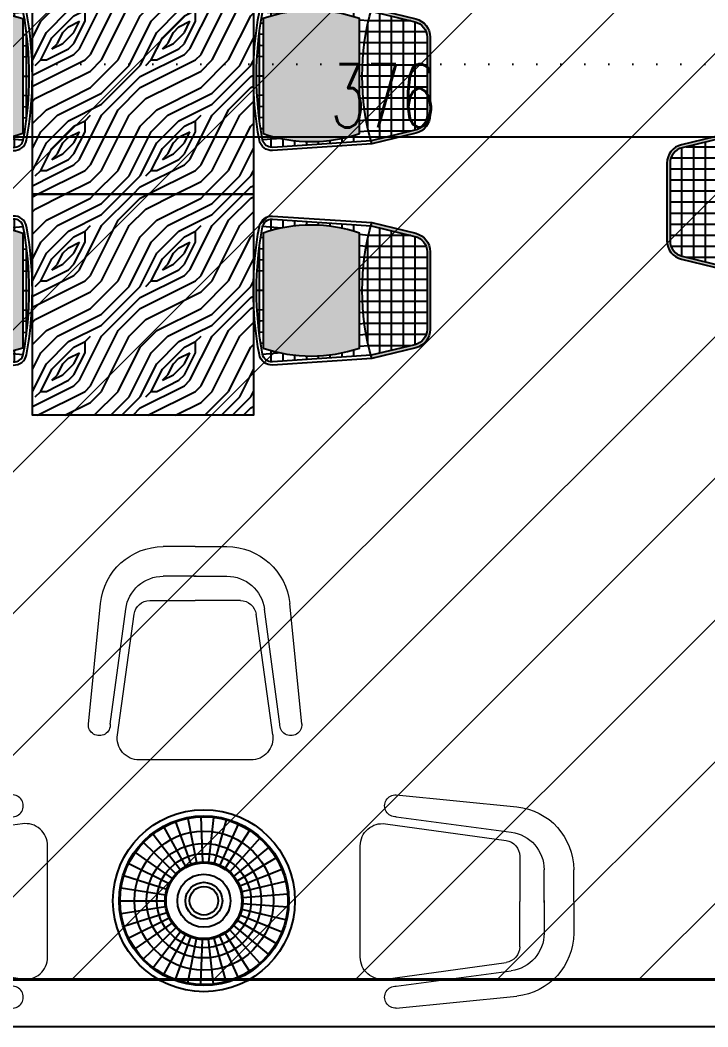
# Model space of a CAD drawing. Header units: millimetres. Extents: x 567392 to 582402, y 4512800 to 4518063.
# Drawn here: x 575726.6 to 575944.4, y 4512961.5 to 4513280.5 of the extents above; entities that cross this region are included whole.
import ezdxf

# ---------------------------------------------------------------- set-up
doc = ezdxf.new("R2010")
doc.units = ezdxf.units.MM
doc.linetypes.add('DOT', pattern=[0.25, 0, -0.25])
for name, color, linetype, lineweight in [('A-STRC-01', 2, 'Continuous', 40), ('a_8', 8, 'Continuous', 0), ('estofado', 7, 'Continuous', 25), ('PENCERE', 140, 'Continuous', 25)]:
    doc.layers.add(name, color=color, linetype=linetype, lineweight=lineweight)
for name, color, linetype in [('a_dim', 1, 'Continuous'), ('ELK', 40, 'Continuous'), ('MOB', 43, 'Continuous'), ('TAR', 9, 'Continuous')]:
    doc.layers.add(name, color=color, linetype=linetype)
doc.layers.add('tefris', color=7, linetype='Continuous', lineweight=13, true_color=0x474747)
doc.styles.add('OLCU', font='SIMPLEX.shx', dxfattribs={"width": 0.65})
doc.dimstyles.new('OLCU-İC', dxfattribs={"dimtxt": 20, "dimasz": 10, "dimexe": 12, "dimexo": 10, "dimgap": 3, "dimtad": 1, "dimdec": 0, "dimdsep": 46, "dimtxsty": 'OLCU', "dimblk": 'ARCHTICK', "dimcen": 2, "dimdle": 8, "dimclrd": 73, "dimclre": 1, "dimclrt": 1, "dimadec": 0, "dimazin": 0, "dimtfac": 1, "dimtdec": 0, "dimtix": 1, "dimtmove": 2, "dimatfit": 3, "dimldrblk": 'DOT', "dimfxl": 100, "dimfxlon": 1, "dimtvp": 1, "dimtolj": 1, "dimlwd": -1, "dimlwe": 0, "dimarcsym": 0})

# ---------------------------------------------------------------- blocks, each defined once
blk = doc.blocks.new('_ArchTick')
at = {"const_width": 0.15}
blk.add_lwpolyline([(-0.5, -0.5), (0.5, 0.5)], dxfattribs=at)
blk = doc.blocks.new('*D85')
at = {"layer": 'a_dim', "color": 1, "lineweight": 0, "transparency": 16777216}
for p, q in [((575653.65, 4513276.52), (575653.65, 4513231.53)), ((576029.65, 4513276.52), (576029.65, 4513231.53))]:
    blk.add_line(p, q, dxfattribs=at)
at = {"layer": 'a_dim', "color": 73, "transparency": 16777216}
blk.add_line((575645.65, 4513243.53), (576037.65, 4513243.53), dxfattribs=at)
at = {"layer": 'Defpoints', "color": 0, "transparency": 16777216}
for p in [(575653.65, 4513286.52), (576029.65, 4513286.52), (576029.65, 4513243.53)]:
    blk.add_point(p, dxfattribs=at)
at = {"layer": 'a_dim', "color": 73, "transparency": 16777216, "xscale": 10, "yscale": 10, "zscale": 10, "rotation": 180}
blk.add_blockref('_ArchTick', (575653.65, 4513243.53), dxfattribs=at)
at = {"layer": 'a_dim', "color": 73, "transparency": 16777216, "xscale": 10, "yscale": 10, "zscale": 10}
blk.add_blockref('_ArchTick', (576029.65, 4513243.53), dxfattribs=at)
at = {"layer": 'a_dim', "color": 3, "transparency": 16777216, "insert": (575841.65, 4513256.53), "char_height": 20, "attachment_point": 5, "style": 'OLCU'}
blk.add_mtext('\\A1;376', dxfattribs=at)
blk = doc.blocks.new('_Dot')
at = {"color": 0, "linetype": 'ByBlock', "lineweight": -2}
blk.add_line((-0.5, 0), (-1, 0), dxfattribs=at)
at = {"color": 0, "linetype": 'ByBlock', "const_width": 0.5}
blk.add_lwpolyline([(-0.25, 0, 1), (0.25, 0, 1)], format="xyb", close=True, dxfattribs=at)
blk = doc.blocks.new('Banqueta Banc May')
at = {"layer": 'estofado'}
h = blk.add_hatch(color=256, dxfattribs=at)
h.set_gradient(color1=(203, 207, 210), one_color=1, tint=1, name='CYLINDER')
h.paths.add_polyline_path([(0.123, -0.01, -0.345989), (0.1716, -0.0482), (0.2052, -0.1866), (0.2053, -0.1878, 0.00324), (0.2152, -0.185), (0.1813, -0.0458, 0.345989), (0.123, 0), (-0.123, 0, 0.345989), (-0.1813, -0.0458), (-0.2152, -0.185, 0.00324), (-0.2053, -0.1878), (-0.2052, -0.1866), (-0.1716, -0.0482, -0.345989), (-0.123, -0.01)])
h = blk.add_hatch(color=256, dxfattribs=at)
h.set_gradient(color1=(203, 207, 210), one_color=1, tint=1, name='CYLINDER')
h.paths.add_polyline_path([(0.123, -0.01, -0.345989), (0.1716, -0.0482), (0.2052, -0.1866), (0.2053, -0.1878, 0.00324), (0.2152, -0.185), (0.1813, -0.0458, 0.345989), (0.123, 0), (-0.123, 0, 0.345989), (-0.1813, -0.0458), (-0.2152, -0.185, 0.00324), (-0.2053, -0.1878), (-0.2052, -0.1866), (-0.1716, -0.0482, -0.345989), (-0.123, -0.01)])
h = blk.add_hatch(color=256, dxfattribs=at)
h.set_gradient(color1=(225, 227, 229), one_color=1, tint=1, name='CURVED')
h.paths.add_polyline_path([(0.1821, -0.5295, 0.167263), (0.1821, -0.2239), (-0.1821, -0.2239, 0.167263), (-0.1821, -0.5295)])
for p, q in [((-0.1398, -0.0129), (-0.1398, -0.2025)), ((-0.1049, -0.01), (-0.1049, -0.208)), ((-0.0699, -0.01), (-0.0699, -0.2119)), ((-0.035, -0.01), (-0.035, -0.215)), ((0, -0.01), (0, -0.215)), ((0.035, -0.01), (0.035, -0.215)), ((0.0699, -0.01), (0.0699, -0.2119)), ((0.1049, -0.01), (0.1049, -0.208)), ((0.1398, -0.0129), (0.1398, -0.2025)), ((-0.1748, -0.0611), (-0.1748, -0.1954)), ((-0.1714, -0.0473), (0.1714, -0.0473)), ((0.1748, -0.0611), (0.1748, -0.1954)), ((-0.1805, -0.0847), (0.1805, -0.0847)), ((-0.1896, -0.1222), (0.1896, -0.1222)), ((-0.1987, -0.1596), (0.1987, -0.1596)), ((-0.1748, -0.1954), (-0.1771, -0.2239)), ((-0.1673, -0.197), (0.1673, -0.197)), ((-0.1398, -0.2025), (-0.1416, -0.2239)), ((-0.1049, -0.208), (-0.1062, -0.2239)), ((-0.0699, -0.2119), (-0.0709, -0.2239)), ((-0.035, -0.215), (-0.0357, -0.2239)), ((0, -0.215), (0, -0.2239)), ((0.035, -0.215), (0.0357, -0.2239)), ((0.0699, -0.2119), (0.0709, -0.2239)), ((0.1049, -0.208), (0.1062, -0.2239)), ((0.1398, -0.2025), (0.1416, -0.2239)), ((0.1748, -0.1954), (0.1771, -0.2239)), ((-0.2089, -0.2414), (-0.1877, -0.2414)), ((0.1877, -0.2414), (0.2089, -0.2414)), ((-0.2114, -0.2789), (-0.1973, -0.2789)), ((0.1973, -0.2789), (0.2114, -0.2789)), ((-0.2138, -0.3163), (-0.2037, -0.3163)), ((0.2037, -0.3163), (0.2138, -0.3163)), ((-0.2163, -0.3537), (-0.2071, -0.3537)), ((0.2071, -0.3537), (0.2163, -0.3537)), ((-0.2188, -0.3912), (-0.2074, -0.3912)), ((0.2074, -0.3912), (0.2188, -0.3912)), ((-0.2213, -0.4286), (-0.2048, -0.4286)), ((0.2048, -0.4286), (0.2213, -0.4286)), ((-0.2238, -0.466), (-0.1991, -0.466)), ((-0.1977, -0.4725), (-0.2026, -0.5311)), ((0.1977, -0.4725), (0.2026, -0.5311)), ((0.1991, -0.466), (0.2238, -0.466)), ((-0.226, -0.5034), (-0.1902, -0.5034)), ((0.1902, -0.5034), (0.226, -0.5034)), ((-0.1669, -0.5295), (-0.1676, -0.5371)), ((-0.1411, -0.5409), (0.1411, -0.5409)), ((-0.1315, -0.5295), (-0.1326, -0.5419)), ((-0.0962, -0.5295), (-0.0976, -0.5456)), ((-0.061, -0.5295), (-0.0626, -0.5482)), ((0, -0.5295), (0, -0.55)), ((0.061, -0.5295), (0.0626, -0.5482)), ((0.0962, -0.5295), (0.0976, -0.5456)), ((0.1315, -0.5295), (0.1326, -0.5419)), ((0.1669, -0.5295), (0.1676, -0.5371))]:
    blk.add_line(p, q, dxfattribs=at)
for points in [[(0.236, -0.4991), (0.2152, -0.185), (0.1813, -0.0458, 0.345989), (0.123, 0), (-0.123, 0, 0.345989), (-0.1813, -0.0458), (-0.2152, -0.185), (-0.236, -0.4991, 0.379693), (-0.2034, -0.5411, 0.092971), (0.2034, -0.5411, 0.379693)], [(0.226, -0.4998), (0.2052, -0.1866), (0.1716, -0.0482, 0.345989), (0.123, -0.01), (-0.123, -0.01, 0.345989), (-0.1716, -0.0482), (-0.2052, -0.1866), (-0.226, -0.4998, 0.379693), (-0.2016, -0.5313, 0.092971), (0.2016, -0.5313, 0.379693)], [(-0.1821, -0.5295, -0.167263), (-0.1821, -0.2239), (0.1821, -0.2239, -0.167263), (0.1821, -0.5295)]]:
    blk.add_lwpolyline(points, format="xyb", close=True, dxfattribs=at)
blk.add_arc((0, 0.5729), 0.7879, 254.1516, 285.8484, dxfattribs=at)
blk = doc.blocks.new('KLA')
at = {"layer": 'tefris'}
for p, q in [((0, 0.676), (-0.1007, 0.676)), ((0, 0.676), (0.1007, 0.676)), ((0.003, 0.5823), (-0.1008, 0.5823)), ((-0.003, 0.5823), (0.1008, 0.5823)), ((-0.338, 0.114), (-0.2997, 0.496)), ((-0.1436, 0.505), (0, 0.505)), ((0.1436, 0.505), (0, 0.505)), ((0.338, 0.114), (0.2997, 0.496)), ((-0.2686, 0.114), (-0.2198, 0.4783)), ((-0.246, 0.0796), (-0.1931, 0.4618)), ((0.246, 0.0796), (0.1931, 0.4618)), ((0.2686, 0.114), (0.2198, 0.4783)), ((-0.1767, 0), (0.1767, 0))]:
    blk.add_line(p, q, dxfattribs=at)
for centre, radius, start, end in [((-0.1007, 0.476), 0.2, 90, 174.2721), ((0.1007, 0.476), 0.2, 5.7279, 90), ((-0.1008, 0.4623), 0.12, 90, 172.3616), ((0.1008, 0.4623), 0.12, 7.6384, 90), ((-0.1436, 0.455), 0.05, 90, 172.113), ((0.1436, 0.455), 0.05, 7.887, 90), ((-0.3033, 0.1119), 0.0348, 176.4222, 3.5778), ((0.3033, 0.1119), 0.0348, 176.4222, 3.5778), ((-0.1767, 0.07), 0.07, 172.113, 270), ((0.1767, 0.07), 0.07, 270, 7.887)]:
    blk.add_arc(centre, radius, start, end, dxfattribs=at)
blk = doc.blocks.new('4348-16')
at = {"layer": 'MOB'}
blk.add_circle((0, 0), 44.5, dxfattribs=at)
at = {"layer": 'TAR'}
for p, q in [((-6.26, 40.52), (-2.9, 18.78)), ((0, 41), (0, 19)), ((6.26, 40.52), (2.9, 18.78)), ((-18.19, 36.74), (-8.43, 17.03)), ((-12.37, 39.09), (-5.73, 18.11)), ((12.37, 39.09), (5.73, 18.11)), ((18.19, 36.74), (8.43, 17.03)), ((-28.43, 29.54), (-13.18, 13.69)), ((-23.59, 33.54), (-10.93, 15.54)), ((23.59, 33.54), (10.93, 15.54)), ((28.43, 29.54), (13.18, 13.69)), ((-32.61, 24.86), (-15.11, 11.52)), ((32.61, 24.86), (15.11, 11.52)), ((-36.02, 19.59), (-16.69, 9.08)), ((36.02, 19.59), (16.69, 9.08)), ((-38.59, 13.86), (-17.88, 6.42)), ((38.59, 13.86), (17.88, 6.42)), ((-40.25, 7.81), (-18.65, 3.62)), ((40.25, 7.81), (18.65, 3.62)), ((-40.97, 1.57), (-18.99, 0.73)), ((40.97, 1.57), (18.99, 0.73)), ((-40.73, -4.7), (-18.87, -2.18)), ((40.73, -4.7), (18.87, -2.18)), ((-39.53, -10.86), (-18.32, -5.03)), ((-37.41, -16.77), (-17.34, -7.77)), ((37.41, -16.77), (17.34, -7.77)), ((39.53, -10.86), (18.32, -5.03)), ((-34.41, -22.29), (-15.95, -10.33)), ((-30.61, -27.28), (-14.18, -12.64)), ((-26.09, -31.63), (-12.09, -14.66)), ((26.09, -31.63), (12.09, -14.66)), ((30.61, -27.28), (14.18, -12.64)), ((34.41, -22.29), (15.95, -10.33)), ((-20.95, -35.24), (-9.71, -16.33)), ((-15.33, -38.03), (-7.1, -17.62)), ((-9.34, -39.92), (-4.33, -18.5)), ((-3.14, -40.88), (-1.45, -18.94)), ((3.14, -40.88), (1.45, -18.94)), ((9.34, -39.92), (4.33, -18.5)), ((15.33, -38.03), (7.1, -17.62)), ((20.95, -35.24), (9.71, -16.33))]:
    blk.add_line(p, q, dxfattribs=at)
for radius in [41.5, 41, 34, 28, 23, 19, 18.5, 13, 9, 7]:
    blk.add_circle((0, 0), radius, dxfattribs=at)

msp = doc.modelspace()

# ---------------------------------------------------------------- hatches: boundary and pattern name
at = {"layer": 'a_8'}
h = msp.add_hatch(dxfattribs=at)
h.set_pattern_fill('ANSI31', color=256, scale=10, angle=-63.73146)
h.set_pattern_definition([(45, (575366.675, 4512555.28), (-22.45064, 22.45064), [])])
h.paths.add_polyline_path([(575653.65, 4512976.516), (576891.65, 4512976.516), (576891.65, 4513286.52), (575653.65, 4513286.52)])
at = {"layer": 'tefris', "linetype": 'Continuous', "lineweight": 25}
h = msp.add_hatch(dxfattribs=at)
h.set_pattern_fill('WOODFACE', color=35, scale=35, style=0, pattern_type=2)
h.set_pattern_definition([(360, (573283.114, 4518797.873), (35, 35), [1.75, -33.25]), (90, (573297.114, 4518810.123), (-35, 35), [3.5, -31.5]), (45, (573290.114, 4518806.623), (2e-14, 35), [2.4745, -7.4235, 2.4745, -4.949, 17.325, -14.850975]), (45, (573281.364, 4518796.123), (2e-14, 35), [2.47485, -4.9497, 2.47485, -39.59807]), (45, (573293.614, 4518799.623), (2e-14, 35), [2.47485, -47.02262]), (45, (573297.114, 4518797.873), (2e-14, 35), [2.47485, -47.02262]), (45, (573291.864, 4518801.373), (2e-14, 35), [2.47485, -47.02262]), (45, (573290.114, 4518803.123), (2e-14, 35), [4.9497, -44.54777]), (45, (573298.864, 4518829.373), (2e-14, 35), [4.9497, -44.54777]), (45, (573286.614, 4518804.873), (2e-14, 35), [9.8994, -39.59807]), (45, (573284.864, 4518806.623), (2e-14, 35), [9.8994, -39.59807]), (45, (573307.614, 4518817.123), (2e-14, 35), [9.8994, -39.59807]), (45, (573283.114, 4518810.123), (2e-14, 35), [7.42462, -42.07285]), (45, (573276.114, 4518815.373), (2e-14, 35), [7.42462, -42.07285]), (45, (573279.614, 4518811.873), (2e-14, 35), [7.42462, -42.07285]), (45, (573302.364, 4518822.373), (2e-14, 35), [12.37437, -37.1231]), (45, (573298.864, 4518824.123), (2e-14, 35), [12.37437, -37.1231]), (45, (573302.364, 4518815.373), (2e-14, 35), [17.32412, -32.17336]), (26.56505, (573286.614, 4518801.373), (35, 1e-08), [3.91312, -74.34926]), (26.56505, (573293.614, 4518811.873), (35, 1e-08), [3.91312, -74.34926]), (26.56505, (573291.864, 4518808.373), (35, 1e-08), [3.91312, -74.34926]), (26.56505, (573284.864, 4518797.873), (35, 1e-08), [7.82624, -70.43614]), (26.56505, (573291.864, 4518813.623), (35, 1e-08), [11.73936, -66.52302]), (26.56505, (573288.364, 4518815.373), (35, 1e-08), [15.65248, -62.6099]), (26.56505, (573284.864, 4518817.123), (35, 1e-08), [15.65248, -62.6099]), (26.56505, (573279.614, 4518827.623), (35, 1e-08), [15.65248, -62.6099]), (26.56505, (573279.614, 4518824.123), (35, 1e-08), [19.5656, -58.69678]), (26.56505, (573281.364, 4518820.623), (35, 1e-08), [19.5656, -58.69678]), (63.43495, (573293.614, 4518806.623), (2e-09, 35), [3.91312, -74.34926]), (63.43495, (573288.364, 4518803.123), (2e-09, 35), [3.91312, -74.34926]), (63.43495, (573283.114, 4518797.873), (2e-09, 35), [7.82624, -70.43614]), (63.43495, (573293.614, 4518803.123), (2e-09, 35), [7.82624, -70.43614]), (63.43495, (573279.614, 4518796.123), (2e-09, 35), [11.73936, -66.52302]), (63.43495, (573276.114, 4518796.123), (2e-09, 35), [15.65248, -62.6099]), (63.43495, (573307.614, 4518797.873), (2e-09, 35), [15.65248, -62.6099]), (63.43495, (573295.364, 4518801.373), (2e-09, 35), [15.65248, -62.6099]), (63.43495, (573302.364, 4518797.873), (2e-09, 35), [19.5656, -58.69678]), (63.43495, (573298.864, 4518799.623), (2e-09, 35), [19.5656, -58.69678])])
h.paths.add_polyline_path([(575800.47, 4513295.35), (575730.471, 4513295.347), (575730.471, 4513225.347), (575800.47, 4513225.35)])
h = msp.add_hatch(dxfattribs=at)
h.set_pattern_fill('WOODFACE', color=35, scale=35, style=0, pattern_type=2)
h.set_pattern_definition([(360, (573283.114, 4518727.873), (35, 35), [1.75, -33.25]), (90, (573297.114, 4518740.123), (-35, 35), [3.5, -31.5]), (45, (573290.114, 4518736.623), (2e-14, 35), [2.4745, -7.4235, 2.4745, -4.949, 17.325, -14.850975]), (45, (573281.364, 4518726.123), (2e-14, 35), [2.47485, -4.9497, 2.47485, -39.59807]), (45, (573293.614, 4518729.623), (2e-14, 35), [2.47485, -47.02262]), (45, (573297.114, 4518727.873), (2e-14, 35), [2.47485, -47.02262]), (45, (573291.864, 4518731.373), (2e-14, 35), [2.47485, -47.02262]), (45, (573290.114, 4518733.123), (2e-14, 35), [4.9497, -44.54777]), (45, (573298.864, 4518759.373), (2e-14, 35), [4.9497, -44.54777]), (45, (573286.614, 4518734.873), (2e-14, 35), [9.8994, -39.59807]), (45, (573284.864, 4518736.623), (2e-14, 35), [9.8994, -39.59807]), (45, (573307.614, 4518747.123), (2e-14, 35), [9.8994, -39.59807]), (45, (573283.114, 4518740.123), (2e-14, 35), [7.42462, -42.07285]), (45, (573276.114, 4518745.373), (2e-14, 35), [7.42462, -42.07285]), (45, (573279.614, 4518741.873), (2e-14, 35), [7.42462, -42.07285]), (45, (573302.364, 4518752.373), (2e-14, 35), [12.37437, -37.1231]), (45, (573298.864, 4518754.123), (2e-14, 35), [12.37437, -37.1231]), (45, (573302.364, 4518745.373), (2e-14, 35), [17.32412, -32.17336]), (26.56505, (573286.614, 4518731.373), (35, 1e-08), [3.91312, -74.34926]), (26.56505, (573293.614, 4518741.873), (35, 1e-08), [3.91312, -74.34926]), (26.56505, (573291.864, 4518738.373), (35, 1e-08), [3.91312, -74.34926]), (26.56505, (573284.864, 4518727.873), (35, 1e-08), [7.82624, -70.43614]), (26.56505, (573291.864, 4518743.623), (35, 1e-08), [11.73936, -66.52302]), (26.56505, (573288.364, 4518745.373), (35, 1e-08), [15.65248, -62.6099]), (26.56505, (573284.864, 4518747.123), (35, 1e-08), [15.65248, -62.6099]), (26.56505, (573279.614, 4518757.623), (35, 1e-08), [15.65248, -62.6099]), (26.56505, (573279.614, 4518754.123), (35, 1e-08), [19.5656, -58.69678]), (26.56505, (573281.364, 4518750.623), (35, 1e-08), [19.5656, -58.69678]), (63.43495, (573293.614, 4518736.623), (2e-09, 35), [3.91312, -74.34926]), (63.43495, (573288.364, 4518733.123), (2e-09, 35), [3.91312, -74.34926]), (63.43495, (573283.114, 4518727.873), (2e-09, 35), [7.82624, -70.43614]), (63.43495, (573293.614, 4518733.123), (2e-09, 35), [7.82624, -70.43614]), (63.43495, (573279.614, 4518726.123), (2e-09, 35), [11.73936, -66.52302]), (63.43495, (573276.114, 4518726.123), (2e-09, 35), [15.65248, -62.6099]), (63.43495, (573307.614, 4518727.873), (2e-09, 35), [15.65248, -62.6099]), (63.43495, (573295.364, 4518731.373), (2e-09, 35), [15.65248, -62.6099]), (63.43495, (573302.364, 4518727.873), (2e-09, 35), [19.5656, -58.69678]), (63.43495, (573298.864, 4518729.623), (2e-09, 35), [19.5656, -58.69678])])
h.paths.add_polyline_path([(575800.47, 4513225.35), (575730.471, 4513225.347), (575730.471, 4513155.347), (575800.47, 4513155.35)])

# ---------------------------------------------------------------- linework, layer by layer
at = {"linetype": 'DOT', "ltscale": 30}
msp.add_line((575654.65, 4513266.52), (576873.218, 4513266.52), dxfattribs=at)
at = {"layer": 'A-STRC-01'}
msp.add_lwpolyline([(575653.65, 4513286.52), (575653.65, 4512976.516), (576891.65, 4512976.516), (576891.65, 4513286.52)], dxfattribs=at)
at = {"layer": 'PENCERE'}
msp.add_line((576174.328, 4512961.52), (575654.65, 4512961.52), dxfattribs=at)
at = {"layer": 'tefris', "color": 35, "linetype": 'Continuous', "lineweight": 25}
for points in [[(575730.47, 4513295.35), (575800.47, 4513295.35), (575800.47, 4513225.35), (575730.47, 4513225.35), (575730.47, 4513295.35)], [(575730.47, 4513225.35), (575800.47, 4513225.35), (575800.47, 4513155.35), (575730.47, 4513155.35), (575730.47, 4513225.35)]]:
    msp.add_lwpolyline(points, dxfattribs=at)

# ---------------------------------------------------------------- block references
at = {"xscale": -100, "yscale": 100, "zscale": 100}
msp.add_blockref('KLA', (575782.002, 4513046.083), dxfattribs=at)
at = {"yscale": 100, "zscale": 100}
for p, xscale, rotation in [((575735.294, 4513001.251), 100, 90), ((575834.326, 4513001.251), -100, 270)]:
    msp.add_blockref('KLA', p, dxfattribs=dict(at, xscale=xscale, rotation=rotation))
at = {"layer": 'ELK', "xscale": 0.6480000000000001, "yscale": 0.6480000000000001, "zscale": 0.6480000000000001, "rotation": 90}
msp.add_blockref('4348-16', (575784.81, 4513001.488), dxfattribs=at)
at = {"layer": 'estofado', "yscale": 100, "zscale": 100}
for p, xscale, rotation in [((575674.47, 4513262.803), 100, 89.99999999999999), ((575856.47, 4513262.803), -100, 270), ((575931.47, 4513222.905), 100, 89.99999999999999), ((575674.47, 4513194.838), 100, 89.99999999999999), ((575856.47, 4513194.838), -100, 270)]:
    msp.add_blockref('Banqueta Banc May', p, dxfattribs=dict(at, xscale=xscale, rotation=rotation))

# ---------------------------------------------------------------- dimensions: what is measured, and where the dimension line sits
at = {"layer": 'a_dim'}
dim = msp.add_linear_dim(base=(576029.65, 4513243.525), p1=(575653.65, 4513286.52), p2=(576029.65, 4513286.52), dimstyle='OLCU-İC', override={"dimclrt": 3}, dxfattribs=at)
dim.commit()
dim.dimension.update_dxf_attribs({"geometry": '*D85', "text_midpoint": (575841.65, 4513256.525)})

doc.saveas('drawing.dxf')
